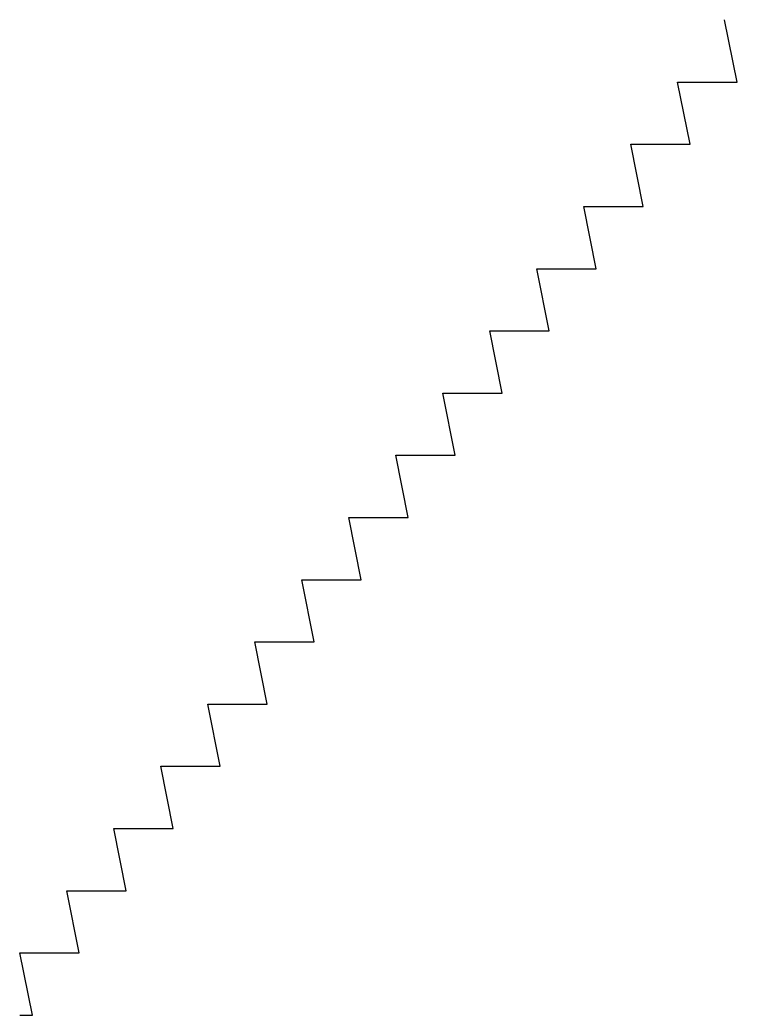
# Model space of a CAD drawing. Units: millimetres at full size, sheet at 1:100. Extents: x -6367 to -4637, y -3490 to -1090.
import ezdxf

# ---------------------------------------------------------------- set-up
doc = ezdxf.new("R2010")
doc.units = ezdxf.units.MM
doc.header["$LTSCALE"] = 100
doc.layers.add('0-0', color=7, linetype='Continuous')

msp = doc.modelspace()

# ---------------------------------------------------------------- linework, layer by layer
at = {"layer": '0-0'}
msp.add_lwpolyline([(-6367.3, -3489.8), (-6337.3, -3489.8), (-6367.3, -3339.8), (-6224, -3339.8), (-6254, -3189.8), (-6110.7, -3189.8), (-6140.7, -3039.8), (-5997.3, -3039.8), (-6027.3, -2889.8), (-5884, -2889.8), (-5914, -2739.8), (-5770.7, -2739.8), (-5800.7, -2589.8), (-5657.3, -2589.8), (-5687.3, -2439.8), (-5544, -2439.8), (-5574, -2289.8), (-5430.7, -2289.8), (-5460.7, -2139.8), (-5317.3, -2139.8), (-5347.3, -1989.8), (-5204, -1989.8), (-5234, -1839.8), (-5090.7, -1839.8), (-5120.7, -1689.8), (-4977.3, -1689.8), (-5007.3, -1539.8), (-4864, -1539.8), (-4894, -1389.8), (-4750.7, -1389.8), (-4780.7, -1239.8), (-4637.3, -1239.8), (-4667.3, -1089.8)], dxfattribs=at)

doc.saveas('drawing.dxf')
